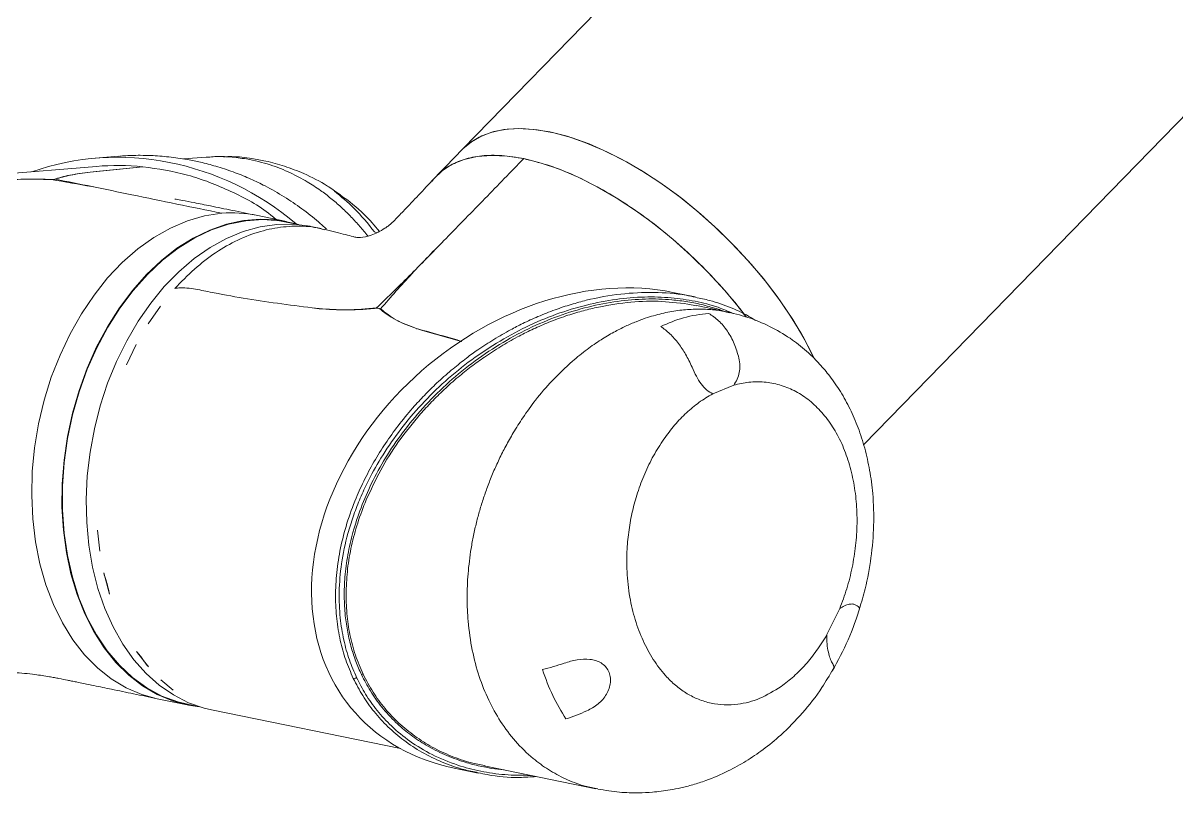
# Model space of a CAD drawing. Header units: millimetres. Extents: x 0 to 2067, y 0 to 841.
# Drawn here: x 419.2 to 594.6, y 378.6 to 495.6 of the extents above; entities that cross this region are included whole.
import ezdxf

# ---------------------------------------------------------------- set-up
doc = ezdxf.new("R2010")
doc.units = ezdxf.units.MM
doc.linetypes.add('SLD-实线', pattern=[0])

msp = doc.modelspace()

# ---------------------------------------------------------------- linework, layer by layer
at = {"color": 7, "linetype": 'SLD-实线', "lineweight": 15}
for p, q in [((652.28, 647.1), (486.05, 476.45)), ((546.96, 431.5), (706, 594.77)), ((433.73, 475.35), (430.18, 475.05)), ((447.07, 475.22), (443.62, 474.93)), ((447.35, 475.21), (447.07, 475.2)), ((486.05, 476.45), (482.09, 472.39)), ((430.37, 473.81), (393.9, 470.75)), ((430.33, 473.03), (437.43, 473.76)), ((423.8, 471.82), (423.53, 471.81)), ((423.8, 471.82), (423.91, 471.83)), ((423.91, 471.83), (424.15, 471.86)), ((429.43, 472.93), (430.33, 473.03)), ((467.19, 469.64), (467.49, 469.47)), ((459.25, 465.44), (454.67, 466.38)), ((461.07, 464.96), (459.23, 465.34)), ((464.54, 464.35), (462.95, 464.68)), ((442.3, 455.24), (443.37, 456.38)), ((521.37, 453.97), (517.99, 454.66)), ((438.26, 449.87), (440.12, 452.57)), ((440.12, 452.57), (438.26, 449.87)), ((526.41, 451.66), (521.58, 452.65)), ((464.23, 452.18), (463.17, 452.31)), ((463.17, 452.31), (464.23, 452.19)), ((473.21, 452.24), (472.94, 452.29)), ((473.33, 452.22), (473.21, 452.24)), ((473.56, 452.16), (473.33, 452.22)), ((526.4, 451.61), (526.55, 451.57)), ((479.94, 448.87), (479.03, 449.15)), ((436.43, 446.73), (434.94, 443.65)), ((434.94, 443.65), (436.43, 446.73)), ((527.22, 440.56), (524.04, 439.26)), ((430.54, 418.5), (430.89, 415.33)), ((430.89, 415.33), (430.54, 418.5)), ((432.37, 408.78), (431.49, 412.06)), ((541.39, 402.65), (543.33, 406.6)), ((438.27, 397.75), (436.48, 400.1)), ((440.15, 395.8), (442.05, 394.22)), ((442.05, 394.22), (440.15, 395.8)), ((439.6, 392.91), (444.18, 391.97)), ((444.2, 392.07), (446.04, 391.69)), ((447.88, 391.21), (476.6, 385.32)), ((484.75, 382.37), (488.38, 381.62)), ((489.32, 382.71), (506.29, 379.22)), ((506.59, 379.21), (506.3, 379.27))]:
    msp.add_line(p, q, dxfattribs=at)
at = {"color": 8, "linetype": 'SLD-实线', "lineweight": 15}
for p, q in [((466.53, 470.03), (467.19, 469.64)), ((472.99, 463.72), (472.62, 463.87)), ((521.57, 452.6), (520.24, 452.89)), ((485.88, 447.21), (479.94, 448.87))]:
    msp.add_line(p, q, dxfattribs=at)
at = {"color": 7, "linetype": 'SLD-实线', "lineweight": 15, "flags": 128}
for points in [[(486.05, 476.45), (487.02, 477.31), (488.55, 478.27), (490.31, 478.96), (492.28, 479.39), (494.45, 479.55), (496.78, 479.43), (499.27, 479.04)], [(486.05, 476.45), (487.35, 477.55), (488.94, 478.45), (490.75, 479.09), (492.77, 479.45), (494.97, 479.54), (497.35, 479.36), (499.87, 478.91), (502.51, 478.19), (505.24, 477.21), (508.05, 475.98), (510.91, 474.51), (513.78, 472.81), (516.65, 470.91), (519.48, 468.81), (522.25, 466.53), (524.93, 464.11), (527.5, 461.55), (529.93, 458.9), (532.21, 456.16), (534.3, 453.36), (536.19, 450.54), (537.87, 447.71), (539.32, 444.91), (539.45, 444.62)], [(499.27, 479.04), (501.89, 478.38), (504.6, 477.46), (507.4, 476.29), (510.25, 474.87), (513.12, 473.23), (515.99, 471.37), (518.83, 469.31), (521.61, 467.07), (524.32, 464.68), (526.91, 462.16), (529.38, 459.52), (531.69, 456.8), (533.83, 454.01), (535.77, 451.19), (537.5, 448.37), (539, 445.56), (539.43, 444.67)], [(481.35, 471.52), (481.64, 471.89), (482.93, 473.14), (484.46, 474.14), (486.24, 474.86), (488.23, 475.31), (490.42, 475.48), (492.79, 475.37), (495.31, 474.98)], [(495.31, 474.98), (497.97, 474.31), (500.73, 473.37), (503.57, 472.16), (506.47, 470.71), (509.38, 469.03), (512.3, 467.12), (515.18, 465.01), (518, 462.72), (520.73, 460.27), (523.35, 457.69), (525.83, 454.99), (528.15, 452.21), (529.14, 450.93)], [(429.43, 472.93), (429.43, 472.93), (429.43, 472.93), (429.44, 472.93), (429.44, 472.93), (429.44, 472.93), (429.44, 472.93), (429.44, 472.93), (429.44, 472.93)], [(449.41, 466.68), (446.81, 466.29), (444.2, 465.54), (441.62, 464.44), (439.1, 463.01), (436.65, 461.26), (434.31, 459.2), (432.08, 456.86), (430.01, 454.26), (428.09, 451.42), (426.36, 448.37), (424.84, 445.14), (423.52, 441.76), (422.43, 438.27), (421.59, 434.69), (420.98, 431.06), (420.63, 427.42), (420.54, 423.8), (420.7, 420.24), (421.11, 416.76), (421.78, 413.41), (422.69, 410.22), (423.83, 407.22), (425.2, 404.43), (426.78, 401.88), (428.56, 399.6), (430.52, 397.61), (432.63, 395.93), (434.89, 394.57), (437.26, 393.55), (439.6, 392.91)], [(461.08, 464.96), (460.27, 465.2), (457.8, 465.67), (455.27, 465.81), (452.71, 465.59), (450.14, 465.03), (447.59, 464.13), (445.07, 462.9), (442.61, 461.36), (440.24, 459.5), (437.98, 457.36), (435.85, 454.95), (433.86, 452.3), (432.04, 449.42), (430.4, 446.36), (428.97, 443.12), (427.74, 439.76), (426.74, 436.29), (425.97, 432.75), (425.45, 429.17), (425.17, 425.58), (425.13, 422.03), (425.35, 418.54), (425.81, 415.14), (426.51, 411.87), (427.45, 408.76), (428.61, 405.83), (429.99, 403.12), (431.57, 400.64), (433.34, 398.43), (435.29, 396.5), (437.38, 394.87), (439.61, 393.56), (441.95, 392.57), (444.39, 391.93), (446.05, 391.69)], [(459.23, 465.34), (458.21, 465.52), (455.65, 465.71), (453.06, 465.54), (450.46, 465.02), (447.87, 464.15), (445.31, 462.94), (442.82, 461.4), (440.41, 459.54), (438.12, 457.39), (435.95, 454.95), (433.93, 452.27), (432.09, 449.36), (430.43, 446.25), (428.98, 442.98), (427.75, 439.56), (426.75, 436.04), (425.99, 432.45), (425.48, 428.82), (425.22, 425.19), (425.22, 421.6), (425.47, 418.07), (425.97, 414.65), (426.72, 411.36), (427.71, 408.24), (428.94, 405.32), (430.38, 402.62), (432.03, 400.17), (433.87, 398), (435.88, 396.12), (438.04, 394.56), (440.33, 393.32), (442.74, 392.43), (444.2, 392.07)], [(462.95, 464.68), (462.86, 464.7), (460.36, 465.02), (457.81, 464.99), (455.24, 464.62), (452.67, 463.91), (450.13, 462.85), (447.64, 461.48), (445.22, 459.79), (442.9, 457.8), (440.69, 455.54), (438.62, 453.01), (436.71, 450.26), (434.97, 447.29), (433.42, 444.14), (432.08, 440.85), (430.96, 437.43), (430.06, 433.92), (429.4, 430.36), (428.99, 426.77), (428.82, 423.2), (428.9, 419.67), (429.23, 416.22), (429.8, 412.88), (430.61, 409.67), (431.65, 406.64), (432.91, 403.81), (434.39, 401.2), (436.06, 398.84), (437.91, 396.76), (439.92, 394.96), (442.08, 393.48), (444.37, 392.31), (446.75, 391.48), (447.88, 391.21)]]:
    msp.add_lwpolyline(points, dxfattribs=at)
at = {"color": 7, "linetype": 'SLD-实线', "lineweight": 15}
for centre, radius, start, end in [((450.99, 448.39), 18.36, 78.4404, 94.9337), ((464.71, 451.78), 0.631, 139.7833, 140.2737), ((478.89, 449.31), 0.224, 311.1924, 312.7156), ((470.86, 396.26), 0.377, 83.3357, 123.5378), ((469.5, 396.75), 0.755, 263.3383, 303.5351)]:
    msp.add_arc(centre, radius, start, end, dxfattribs=at)
for centre, major_axis, ratio, start_param, end_param in [((435.87, 436.64), (33.11, -22.83), 0.938112, 1.463138, 2.544347), ((435.87, 436.64), (32.04, -22.09), 0.938112, 2.104091, 2.289659), ((501.37, 418.51), (31.97, 27.4), 0.770129, 0.538677, 3.68027)]:
    msp.add_ellipse(centre, major_axis=major_axis, ratio=ratio, start_param=start_param, end_param=end_param, dxfattribs=at)
for points, knots in [([(441.74, 475.21), (440.81, 475.3), (439.24, 475.46), (436.84, 475.5), (435.09, 475.47), (434.01, 475.36), (433.73, 475.33)], [0, 0, 0, 0, 0.344516, 0.590574, 0.895218, 1, 1, 1, 1]), ([(465.32, 464.27), (464.93, 464.64), (463.74, 465.76), (461.6, 467.4), (458.9, 469.24), (456.3, 470.71), (453.79, 471.92), (451.4, 472.9), (448.93, 473.74), (446.59, 474.36), (444.23, 474.87), (442.65, 475.09), (441.74, 475.21)], [0, 0, 0, 0, 0.059962, 0.180589, 0.300119, 0.426616, 0.517085, 0.615176, 0.720889, 0.815872, 0.892587, 1, 1, 1, 1]), ([(467.2, 469.65), (466.63, 470.05), (464.93, 471.25), (462.19, 472.64), (459.06, 473.85), (456.39, 474.59), (453.7, 475.07), (451.55, 475.33), (450.11, 475.28), (449.68, 475.26)], [0, 0, 0, 0, 0.111477, 0.333886, 0.506622, 0.662943, 0.774417, 0.933033, 1, 1, 1, 1]), ([(495.31, 474.98), (494.19, 475.17), (491.93, 475.54), (488.9, 475.48), (486.17, 474.96), (483.9, 473.88), (482.52, 472.97), (482.03, 472.3), (482.02, 472.28)], [0, 0, 0, 0, 0.1983591, 0.397663, 0.5967383, 0.7953469, 0.9948399, 1, 1, 1, 1]), ([(437.43, 473.76), (436.11, 473.62), (433.48, 473.34), (430.79, 473.06), (429.44, 472.93)], [0, 0, 0, 0, 0.500158, 1, 1, 1, 1]), ([(437.43, 473.76), (439.71, 473.42), (444.29, 472.74), (450.82, 470.12), (455.33, 467.76), (457.39, 465.98), (457.63, 465.77)], [0, 0, 0, 0, 0.319157, 0.638293, 0.957292, 1, 1, 1, 1]), ([(483.51, 462.86), (485.48, 464.88), (489.41, 468.92), (493.35, 472.96), (495.31, 474.98)], [0, 0, 0, 0, 0.5, 1, 1, 1, 1]), ([(495.31, 474.98), (496.48, 474.69), (498.83, 474.13), (502.59, 472.67), (506.44, 470.79), (510.34, 468.48), (514.21, 465.8), (518, 462.77), (521.63, 459.47), (525.02, 455.94), (527.53, 453.06), (528.77, 451.35), (529.09, 450.91)], [0, 0, 0, 0, 0.106656, 0.213819, 0.32086, 0.42765, 0.534914, 0.641665, 0.748752, 0.855882, 0.962566, 1, 1, 1, 1]), ([(414.58, 471.68), (416.02, 471.75), (418.88, 471.9), (422.16, 471.85), (423.8, 471.82)], [0, 0, 0, 0, 0.50017, 1, 1, 1, 1]), ([(423.53, 471.81), (421.94, 471.84), (418.77, 471.89), (415.98, 471.75), (414.59, 471.68)], [0, 0, 0, 0, 0.497988, 1, 1, 1, 1]), ([(435.76, 469.48), (433.75, 469.91), (429.8, 470.74), (425.59, 471.46), (423.53, 471.81)], [0, 0, 0, 0, 0.509692, 1, 1, 1, 1]), ([(423.91, 471.83), (424.66, 472.06), (426.16, 472.51), (428.34, 472.79), (429.43, 472.93)], [0, 0, 0, 0, 0.499725, 1, 1, 1, 1]), ([(424.15, 471.86), (424.86, 472.08), (426.29, 472.52), (428.39, 472.79), (429.44, 472.93)], [0, 0, 0, 0, 0.4981577, 1, 1, 1, 1]), ([(435.76, 469.48), (433.72, 469.91), (429.71, 470.74), (425.98, 471.49), (424.15, 471.86)], [0, 0, 0, 0, 0.509693, 1, 1, 1, 1]), ([(482.01, 472.29), (481.21, 471.43), (479.69, 469.82), (477.65, 467.66), (476.19, 466.13), (475.28, 465.21), (474.68, 464.73), (474.01, 464.26), (473.09, 463.74), (471.83, 463.21), (470.74, 462.98), (469.92, 463), (469.22, 463.19), (468.14, 463.46), (466.71, 463.83), (465.66, 464.09), (465.11, 464.23)], [0, 0, 0, 0, 0.136199, 0.25864, 0.340202, 0.377362, 0.395314, 0.414501, 0.459031, 0.511392, 0.606589, 0.647623, 0.693015, 0.775988, 0.880118, 1, 1, 1, 1]), ([(472.62, 463.87), (471.62, 465.12), (469.74, 467.47), (467.56, 469.21), (466.53, 470.03)], [0, 0, 0, 0, 0.527376, 1, 1, 1, 1]), ([(449.41, 466.68), (447.14, 467.15), (442.59, 468.08), (438.03, 469.02), (435.76, 469.48)], [0, 0, 0, 0, 0.5, 1, 1, 1, 1]), ([(454.64, 466.38), (453.42, 466.63), (451.07, 467.11), (447.91, 467.75), (445.37, 468.27), (443.58, 468.62), (442.62, 468.8), (442.28, 468.85), (442.29, 468.83), (442.29, 468.82)], [0, 0, 0, 0, 0.258028, 0.497923, 0.692355, 0.840646, 0.944166, 0.982628, 1, 1, 1, 1]), ([(473.39, 463.93), (472.64, 464.81), (470.85, 466.93), (468.72, 468.52), (467.47, 469.45)], [0, 0, 0, 0, 0.417446, 1, 1, 1, 1]), ([(465.09, 464.15), (464.57, 464.29), (462.94, 464.73), (460.09, 464.79), (456.61, 464.36), (453.13, 463.26), (449.72, 461.56), (446.42, 459.3), (444.38, 457.35), (443.37, 456.38)], [0, 0, 0, 0, 0.073576, 0.227981, 0.382384, 0.536788, 0.691192, 0.845597, 1, 1, 1, 1]), ([(472.94, 452.29), (474.72, 454.02), (478.36, 457.55), (481.77, 461.07), (483.51, 462.86)], [0, 0, 0, 0, 0.490475, 1, 1, 1, 1]), ([(473.56, 452.16), (475.11, 453.94), (478.27, 457.57), (481.74, 461.08), (483.51, 462.86)], [0, 0, 0, 0, 0.490475, 1, 1, 1, 1]), ([(463.17, 452.31), (459.64, 452.76), (454.35, 453.44), (448.47, 454.54), (445.56, 455.14), (444.03, 455.34), (443.1, 455.4), (442.57, 455.29), (442.3, 455.24)], [0, 0, 0, 0, 0.500197, 0.750161, 0.875161, 0.937587, 0.968827, 1, 1, 1, 1]), ([(520.24, 452.89), (518.74, 453.07), (515.73, 453.42), (510.96, 453.23), (507.72, 452.61), (506.07, 452.3)], [0, 0, 0, 0, 0.325417, 0.656454, 1, 1, 1, 1]), ([(521.41, 453.91), (522.13, 453.76), (524.02, 453.39), (526.86, 452.34), (529.19, 451.29), (530.34, 450.52), (530.55, 450.38)], [0, 0, 0, 0, 0.219598, 0.57107, 0.920214, 1, 1, 1, 1]), ([(523.77, 452.42), (524.14, 452.32), (524.77, 452.17), (525.35, 451.92), (525.58, 451.83)], [0, 0, 0, 0, 0.599444, 1, 1, 1, 1]), ([(464.23, 452.19), (465.6, 452.09), (468.33, 451.9), (471.41, 452.16), (472.94, 452.29)], [0, 0, 0, 0, 0.502456, 1, 1, 1, 1]), ([(473.21, 452.24), (471.62, 452.12), (468.44, 451.87), (465.63, 452.08), (464.23, 452.18)], [0, 0, 0, 0, 0.499724, 1, 1, 1, 1]), ([(479.03, 449.15), (477.92, 449.56), (475.7, 450.38), (474.12, 451.61), (473.33, 452.22)], [0, 0, 0, 0, 0.500183, 1, 1, 1, 1]), ([(479.04, 449.15), (477.96, 449.55), (475.82, 450.36), (474.31, 451.56), (473.56, 452.16)], [0, 0, 0, 0, 0.502481, 1, 1, 1, 1]), ([(506.07, 452.3), (505.32, 452.12), (503.76, 451.74), (501.33, 450.97), (498.89, 450.05), (496.55, 449.01), (494.2, 447.84), (492.66, 446.93), (491.82, 446.44)], [0, 0, 0, 0, 0.153707, 0.319861, 0.498465, 0.659675, 0.814545, 1, 1, 1, 1]), ([(516.14, 449.49), (517.29, 449.98), (519.7, 451.01), (522.14, 451.31), (523.43, 451.47)], [0, 0, 0, 0, 0.472625, 1, 1, 1, 1]), ([(523.43, 451.47), (523.95, 451.12), (524.98, 450.44), (526.29, 448.83), (527.37, 446.9), (527.79, 445.41), (528.01, 444.67)], [0, 0, 0, 0, 0.248821, 0.499971, 0.749002, 1, 1, 1, 1]), ([(546.33, 406.58), (546.64, 407.59), (547.41, 410.13), (548.17, 414.38), (548.57, 419.24), (548.45, 423.7), (547.93, 427.62), (547.18, 430.97), (546.18, 434.08), (544.96, 436.94), (543.51, 439.57), (541.94, 441.84), (540.29, 443.81), (538.41, 445.69), (536.04, 447.6), (533.21, 449.3), (529.92, 450.78), (527.51, 451.38), (526.34, 451.67)], [0, 0, 0, 0, 0.0524278, 0.1323501, 0.2145532, 0.2970616, 0.3588296, 0.4191517, 0.4779023, 0.5351375, 0.5911495, 0.6448082, 0.6901015, 0.7368436, 0.7977727, 0.8696671, 0.9373744, 1, 1, 1, 1]), ([(520.89, 443.3), (520.58, 443.96), (519.98, 445.25), (518.83, 446.95), (517.56, 448.41), (516.61, 449.13), (516.14, 449.49)], [0, 0, 0, 0, 0.259656, 0.500008, 0.75365, 1, 1, 1, 1]), ([(469.41, 396), (469.01, 396.92), (468.21, 398.77), (467.37, 401.81), (466.84, 405.04), (466.65, 408.5), (466.84, 412.11), (467.42, 415.83), (468.4, 419.62), (469.67, 423.13), (471.15, 426.36), (472.72, 429.26), (474.5, 432.06), (476.49, 434.79), (478.48, 437.17), (480.46, 439.3), (482.41, 441.19), (484.48, 443.01), (486.47, 444.59), (488.54, 446.09), (489.96, 446.99), (490.78, 447.51)], [0, 0, 0, 0, 0.055636, 0.111515, 0.170578, 0.230479, 0.292429, 0.355942, 0.419877, 0.486206, 0.537626, 0.591199, 0.643657, 0.695638, 0.750649, 0.789991, 0.832649, 0.878621, 0.919927, 0.953289, 1, 1, 1, 1]), ([(491.82, 446.44), (490.98, 445.91), (489.46, 444.95), (487.31, 443.38), (485.25, 441.74), (483.23, 439.94), (481.33, 438.07), (480.18, 436.8), (479.63, 436.19)], [0, 0, 0, 0, 0.1859, 0.340693, 0.501534, 0.680137, 0.84629, 1, 1, 1, 1]), ([(528.01, 444.67), (528.07, 444.29), (528.2, 443.56), (528.09, 442.47), (527.78, 441.44), (527.41, 440.85), (527.22, 440.56)], [0, 0, 0, 0, 0.259216, 0.500483, 0.750551, 1, 1, 1, 1]), ([(524.04, 439.26), (523.73, 439.42), (523.09, 439.75), (522.26, 440.72), (521.5, 441.92), (521.1, 442.83), (520.89, 443.3)], [0, 0, 0, 0, 0.250451, 0.49987, 0.739885, 1, 1, 1, 1]), ([(527.22, 440.56), (527.99, 440.74), (529.55, 441.1), (531.88, 441.1), (534.2, 440.67), (536.42, 439.8), (538.52, 438.48), (540.43, 436.72), (542.11, 434.57), (543.53, 432.06), (544.64, 429.23), (545.43, 426.16), (545.9, 422.92), (546.02, 419.57), (545.8, 416.19), (545.27, 412.86), (544.47, 409.63), (543.7, 407.6), (543.33, 406.6)], [0, 0, 0, 0, 0.059686, 0.120879, 0.182771, 0.245706, 0.308626, 0.372124, 0.436322, 0.500023, 0.563668, 0.627932, 0.691429, 0.754355, 0.817278, 0.87918, 0.940366, 1, 1, 1, 1]), ([(516.6, 432.35), (517.14, 433.08), (518.21, 434.54), (520.02, 436.39), (521.95, 438.02), (523.34, 438.84), (524.04, 439.26)], [0, 0, 0, 0, 0.247725, 0.493274, 0.74048, 1, 1, 1, 1]), ([(479.63, 436.19), (478.49, 434.81), (476.25, 432.09), (473.48, 427.69), (472.08, 424.64), (471.38, 423.13)], [0, 0, 0, 0, 0.343543, 0.674582, 1, 1, 1, 1]), ([(534.42, 394.77), (533.35, 394.11), (531.21, 392.79), (528.26, 392.05), (525.79, 391.92), (523.78, 392.17), (521.89, 392.76), (520.14, 393.63), (518.53, 394.76), (516.85, 396.35), (515.15, 398.51), (513.58, 401.31), (512.33, 404.45), (511.44, 407.93), (510.96, 411.69), (510.95, 415.3), (511.27, 418.55), (511.8, 421.42), (512.6, 424.29), (513.66, 427.13), (514.99, 429.88), (516.06, 431.52), (516.6, 432.35)], [0, 0, 0, 0, 0.069429, 0.138677, 0.181501, 0.224054, 0.266983, 0.306579, 0.346188, 0.386295, 0.442644, 0.499975, 0.557325, 0.613654, 0.673582, 0.732891, 0.77584, 0.818393, 0.861197, 0.907529, 0.953525, 1, 1, 1, 1]), ([(471.38, 423.13), (470.92, 421.96), (470.02, 419.66), (469.1, 416.14), (468.48, 412.67), (468.37, 410.37), (468.32, 409.24)], [0, 0, 0, 0, 0.256559, 0.504145, 0.755183, 1, 1, 1, 1]), ([(431.49, 412.06), (431.6, 411.66), (431.81, 410.91), (432.15, 409.81), (432.29, 409.13), (432.37, 408.78)], [0, 0, 0, 0, 0.356259, 0.663956, 1, 1, 1, 1]), ([(468.32, 409.24), (468.33, 408.11), (468.36, 405.87), (468.86, 402.63), (469.66, 399.52), (470.49, 397.59), (470.91, 396.63)], [0, 0, 0, 0, 0.252807, 0.5018041, 0.7515331, 1, 1, 1, 1]), ([(542.21, 397.12), (543.05, 398.68), (544.74, 401.78), (545.89, 405.19), (546.46, 406.9)], [0, 0, 0, 0, 0.500062, 1, 1, 1, 1]), ([(543.33, 406.6), (543.57, 406.76), (544.07, 407.09), (544.77, 407.29), (545.38, 407.33), (545.66, 407.21), (545.8, 407.15)], [0, 0, 0, 0, 0.249732, 0.498788, 0.740393, 1, 1, 1, 1]), ([(541.39, 402.65), (540.88, 401.82), (539.88, 400.2), (538.18, 398.09), (536.37, 396.24), (535.07, 395.26), (534.42, 394.77)], [0, 0, 0, 0, 0.258584, 0.506108, 0.751992, 1, 1, 1, 1]), ([(542.19, 398.38), (542.08, 398.58), (541.88, 398.96), (541.59, 399.96), (541.37, 401.2), (541.39, 402.17), (541.39, 402.65)], [0, 0, 0, 0, 0.2598771, 0.4997178, 0.7497595, 1, 1, 1, 1]), ([(436.48, 400.1), (436.65, 399.89), (436.99, 399.47), (437.44, 398.87), (437.84, 398.3), (438.13, 397.94), (438.27, 397.75)], [0, 0, 0, 0, 0.253115, 0.500293, 0.750469, 1, 1, 1, 1]), ([(498.14, 397.35), (498.71, 397.49), (499.82, 397.77), (500.93, 398.13), (501.47, 398.31)], [0, 0, 0, 0, 0.506738, 1, 1, 1, 1]), ([(501.47, 398.31), (502.12, 398.51), (503.4, 398.89), (505.07, 398.97), (506.27, 398.73), (507.08, 398.37), (507.75, 397.83), (508.23, 397.12), (508.49, 396.29), (508.52, 395.38), (508.32, 394.46), (507.78, 393.29), (506.68, 392.01), (505.5, 391.38), (504.91, 391.06)], [0, 0, 0, 0, 0.124315, 0.248978, 0.311561, 0.373961, 0.436382, 0.499078, 0.561624, 0.624146, 0.686921, 0.749643, 0.874637, 1, 1, 1, 1]), ([(394.54, 395.54), (395.85, 395.66), (398.25, 395.86), (401.57, 396.15), (404.08, 396.37), (405.87, 396.52), (406.97, 396.62), (407.81, 396.69), (408.78, 396.76), (410.09, 396.87), (412.18, 397), (414.77, 397.03), (417.84, 396.91), (420.71, 396.65), (422.75, 396.35), (423.96, 396.12), (424.92, 395.94), (425.81, 395.76), (426.67, 395.59), (427.49, 395.42), (428.61, 395.19), (430.4, 394.82), (432.92, 394.3), (436.12, 393.63), (438.41, 393.16), (439.6, 392.91)], [0, 0, 0, 0, 0.103676, 0.19021, 0.25805, 0.29601, 0.322591, 0.33811, 0.351203, 0.380589, 0.414795, 0.459171, 0.515101, 0.570385, 0.60844, 0.62181, 0.633879, 0.657761, 0.67031, 0.686525, 0.713668, 0.751942, 0.819841, 0.906113, 1, 1, 1, 1]), ([(470.91, 396.63), (471.38, 395.71), (472.34, 393.87), (474.19, 391.39), (476.3, 389.13), (477.93, 387.87), (478.75, 387.23)], [0, 0, 0, 0, 0.248466, 0.498197, 0.747191, 1, 1, 1, 1]), ([(501.71, 389.84), (501.01, 390.99), (499.63, 393.29), (498.64, 395.99), (498.14, 397.35)], [0, 0, 0, 0, 0.5, 1, 1, 1, 1]), ([(506.59, 379.19), (507.68, 379), (509.73, 378.65), (512.52, 378.58), (514.63, 378.67), (516.22, 378.84), (517.66, 379.05), (519.26, 379.37), (521.07, 379.83), (523.5, 380.62), (526.22, 381.79), (529.12, 383.4), (531.79, 385.2), (534.72, 387.61), (537.75, 390.73), (540.4, 394.1), (541.78, 396.48), (542.33, 397.43)], [0, 0, 0, 0, 0.077871, 0.145974, 0.194722, 0.226231, 0.259179, 0.298087, 0.342859, 0.392046, 0.479699, 0.551304, 0.624594, 0.704818, 0.814025, 0.925478, 1, 1, 1, 1]), ([(504.91, 391.06), (504.39, 390.84), (503.32, 390.37), (502.25, 390.02), (501.71, 389.84)], [0, 0, 0, 0, 0.493263, 1, 1, 1, 1]), ([(492.33, 382.09), (491.7, 382.15), (490.65, 382.26), (489.65, 382.48), (489.25, 382.56)], [0, 0, 0, 0, 0.602932, 1, 1, 1, 1]), ([(497.25, 381.08), (496.38, 381.02), (493.83, 380.85), (490.86, 381.1), (488.85, 381.57), (488.39, 381.67)], [0, 0, 0, 0, 0.287433, 0.838538, 1, 1, 1, 1])]:
    msp.add_open_spline(points, degree=3, knots=knots, dxfattribs=at)
at = {"color": 8, "linetype": 'SLD-实线', "lineweight": 15}
for points, knots in [([(453.17, 474.94), (452.33, 475.06), (450.74, 475.28), (448.8, 475.34), (447.69, 475.24), (447.35, 475.21)], [0, 0, 0, 0, 0.428687, 0.820084, 1, 1, 1, 1]), ([(471.61, 463.24), (471.56, 463.3), (471.14, 463.87), (470.25, 464.89), (468.94, 466.31), (467.53, 467.67), (466.01, 468.97), (464.31, 470.26), (462.26, 471.59), (459.73, 472.93), (456.65, 474.19), (454.38, 474.68), (453.17, 474.94)], [0, 0, 0, 0, 0.009087, 0.087885, 0.169298, 0.253327, 0.339973, 0.429236, 0.536224, 0.66702, 0.821615, 1, 1, 1, 1]), ([(490.78, 447.51), (491.62, 448.01), (493.06, 448.86), (495.3, 450.01), (497.55, 451.04), (500.02, 452.02), (502.48, 452.83), (505.8, 453.74), (510.03, 454.51), (515.11, 454.73), (518.91, 454.49), (520.94, 454.02), (521.41, 453.91)], [0, 0, 0, 0, 0.086493, 0.148269, 0.224753, 0.309878, 0.388863, 0.461715, 0.62829, 0.790325, 0.95115, 1, 1, 1, 1]), ([(469.92, 396.12), (469.53, 397.01), (468.74, 398.83), (467.9, 401.88), (467.34, 405.33), (467.19, 409.21), (467.55, 413.52), (468.36, 417.35), (469.36, 420.57), (470.32, 423.09), (471.68, 426.1), (473.59, 429.58), (476.23, 433.47), (479.35, 437.25), (482.91, 440.83), (486.86, 444.11), (491.13, 447.01), (495.61, 449.46), (500.2, 451.4), (504.8, 452.8), (509.3, 453.67), (513.61, 454.03), (517.64, 453.91), (521.38, 453.36), (524.55, 452.59), (526.37, 451.79), (527.12, 451.46)], [0, 0, 0, 0, 0.032732, 0.067686, 0.104898, 0.14707, 0.192123, 0.240109, 0.266882, 0.293753, 0.320855, 0.364473, 0.410079, 0.457427, 0.506183, 0.555929, 0.606187, 0.656445, 0.706192, 0.754947, 0.802296, 0.847901, 0.891519, 0.932072, 0.972245, 1, 1, 1, 1]), ([(470.65, 396.57), (470.36, 397.22), (469.78, 398.53), (469.08, 400.68), (468.53, 403.01), (468.15, 405.63), (467.99, 408.43), (468.11, 411.52), (468.53, 414.79), (469.33, 418.32), (470.53, 421.96), (472.18, 425.76), (474.28, 429.59), (476.88, 433.43), (479.96, 437.16), (483.48, 440.7), (487.38, 443.94), (491.59, 446.8), (496.01, 449.21), (500.54, 451.12), (505.08, 452.51), (509.52, 453.37), (513.77, 453.72), (517.34, 453.62), (520.25, 453.25), (522.24, 452.87), (523.38, 452.53), (523.77, 452.42)], [0, 0, 0, 0, 0.025597, 0.051211, 0.080248, 0.109375, 0.142332, 0.175472, 0.212772, 0.25037, 0.292249, 0.334524, 0.379995, 0.427538, 0.476898, 0.527724, 0.579584, 0.631976, 0.68437, 0.736229, 0.787055, 0.836415, 0.883958, 0.929429, 0.957682, 0.985694, 1, 1, 1, 1]), ([(502.71, 444.2), (503.45, 444.82), (504.87, 445.99), (506.98, 447.44), (508.94, 448.6), (510.73, 449.5), (512.32, 450.19), (514.16, 450.87), (516.28, 451.48), (518.71, 451.93), (521.02, 452.13), (523.2, 452.1), (524.99, 451.95), (526.03, 451.7), (526.4, 451.61)], [0, 0, 0, 0, 0.10143, 0.194035, 0.277817, 0.352772, 0.418902, 0.476205, 0.579803, 0.679133, 0.774194, 0.864988, 0.951516, 1, 1, 1, 1]), ([(479.04, 449.15), (480.39, 448.79), (482.7, 448.16), (484.97, 447.49), (485.9, 447.22)], [0, 0, 0, 0, 0.587209, 1, 1, 1, 1]), ([(506.3, 379.27), (505.67, 379.4), (504.06, 379.72), (501.64, 380.68), (499.07, 382.07), (496.5, 383.94), (494.02, 386.36), (491.76, 389.36), (489.92, 392.66), (488.47, 396.29), (487.41, 400.3), (486.84, 404.32), (486.66, 408.23), (486.78, 411.3), (487.04, 413.83), (487.31, 415.77), (487.67, 417.73), (488.11, 419.66), (488.62, 421.56), (489.21, 423.45), (489.89, 425.38), (490.68, 427.35), (491.58, 429.33), (492.59, 431.33), (493.78, 433.45), (495.27, 435.8), (497.21, 438.47), (499.7, 441.41), (501.66, 443.23), (502.71, 444.2)], [0, 0, 0, 0, 0.029195, 0.074516, 0.118626, 0.16153, 0.216853, 0.270059, 0.321164, 0.372264, 0.425468, 0.48079, 0.523695, 0.567806, 0.590323, 0.613144, 0.636269, 0.6597, 0.681649, 0.704377, 0.727885, 0.752174, 0.777242, 0.803092, 0.829722, 0.86164, 0.900661, 0.946782, 1, 1, 1, 1]), ([(545.8, 407.15), (546.02, 407), (546.39, 406.76), (546.33, 406.64), (546.3, 406.59)], [0, 0, 0, 0, 0.612427, 1, 1, 1, 1]), ([(542.35, 397.42), (542.4, 397.52), (542.52, 397.77), (542.31, 398.16), (542.19, 398.38)], [0, 0, 0, 0, 0.425286, 1, 1, 1, 1]), ([(489.25, 382.56), (488.86, 382.64), (487.7, 382.86), (485.56, 383.5), (482.88, 384.53), (480.24, 385.93), (477.91, 387.52), (475.73, 389.38), (473.73, 391.56), (471.98, 393.99), (471.09, 395.73), (470.65, 396.57)], [0, 0, 0, 0, 0.046729, 0.142344, 0.271125, 0.398931, 0.512444, 0.625368, 0.758268, 0.883101, 1, 1, 1, 1]), ([(488.39, 381.67), (487.65, 381.82), (485.75, 382.2), (482.88, 383.24), (479.83, 384.71), (477.08, 386.52), (474.64, 388.59), (472.56, 390.87), (470.79, 393.33), (469.87, 395.11), (469.41, 396)], [0, 0, 0, 0, 0.0887292, 0.2274908, 0.3653327, 0.499786, 0.6297871, 0.7579755, 0.8792501, 1, 1, 1, 1]), ([(496.36, 381.26), (495.05, 381.27), (492.47, 381.28), (488.76, 381.84), (485.04, 382.81), (481.41, 384.31), (478.04, 386.33), (475.26, 388.61), (473.04, 391.04), (471.26, 393.51), (470.35, 395.27), (469.92, 396.12)], [0, 0, 0, 0, 0.116339, 0.228031, 0.338678, 0.470859, 0.594946, 0.711083, 0.813589, 0.909853, 1, 1, 1, 1]), ([(478.75, 387.23), (479.62, 386.65), (481.37, 385.49), (484.27, 384.16), (486.93, 383.22), (488.67, 382.88), (489.33, 382.75)], [0, 0, 0, 0, 0.27308, 0.553109, 0.829278, 1, 1, 1, 1])]:
    msp.add_open_spline(points, degree=3, knots=knots, dxfattribs=at)

doc.saveas('drawing.dxf')
